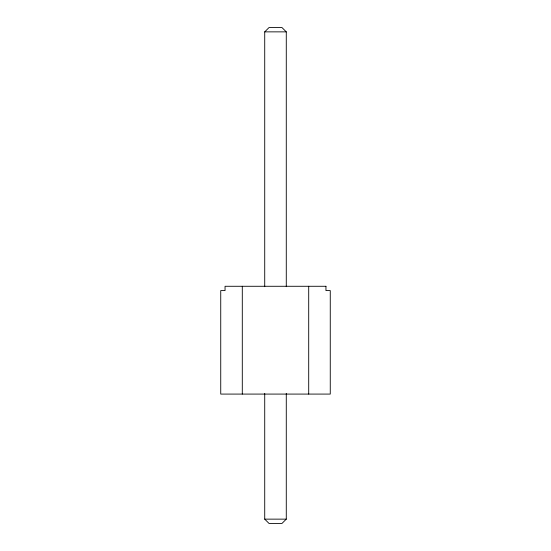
<?xml version="1.0" encoding="UTF-8"?>
<svg xmlns="http://www.w3.org/2000/svg" width="551" height="551" viewBox="0 0 551 551"><rect width="100%" height="100%" fill="white"/><g stroke="black" fill="none" stroke-linecap="round" stroke-linejoin="round"><path stroke-width="0.83" d="M264.721 286.692L264.721 31.862L269.033 27.55L281.967 27.55L286.279 31.862L286.279 286.692M286.279 393.442L286.279 519.138L281.967 523.45L269.033 523.45L264.721 519.138L264.721 393.442M264.721 31.862L286.279 31.862M264.721 519.138L286.279 519.138M308.705 286.279L308.705 394.082M242.295 286.279L242.295 394.082M325.951 286.279L225.049 286.279L225.049 290.591L220.737 290.591L220.737 394.082L330.263 394.082L330.263 290.591L325.951 290.591L325.951 286.279"/></g></svg>
